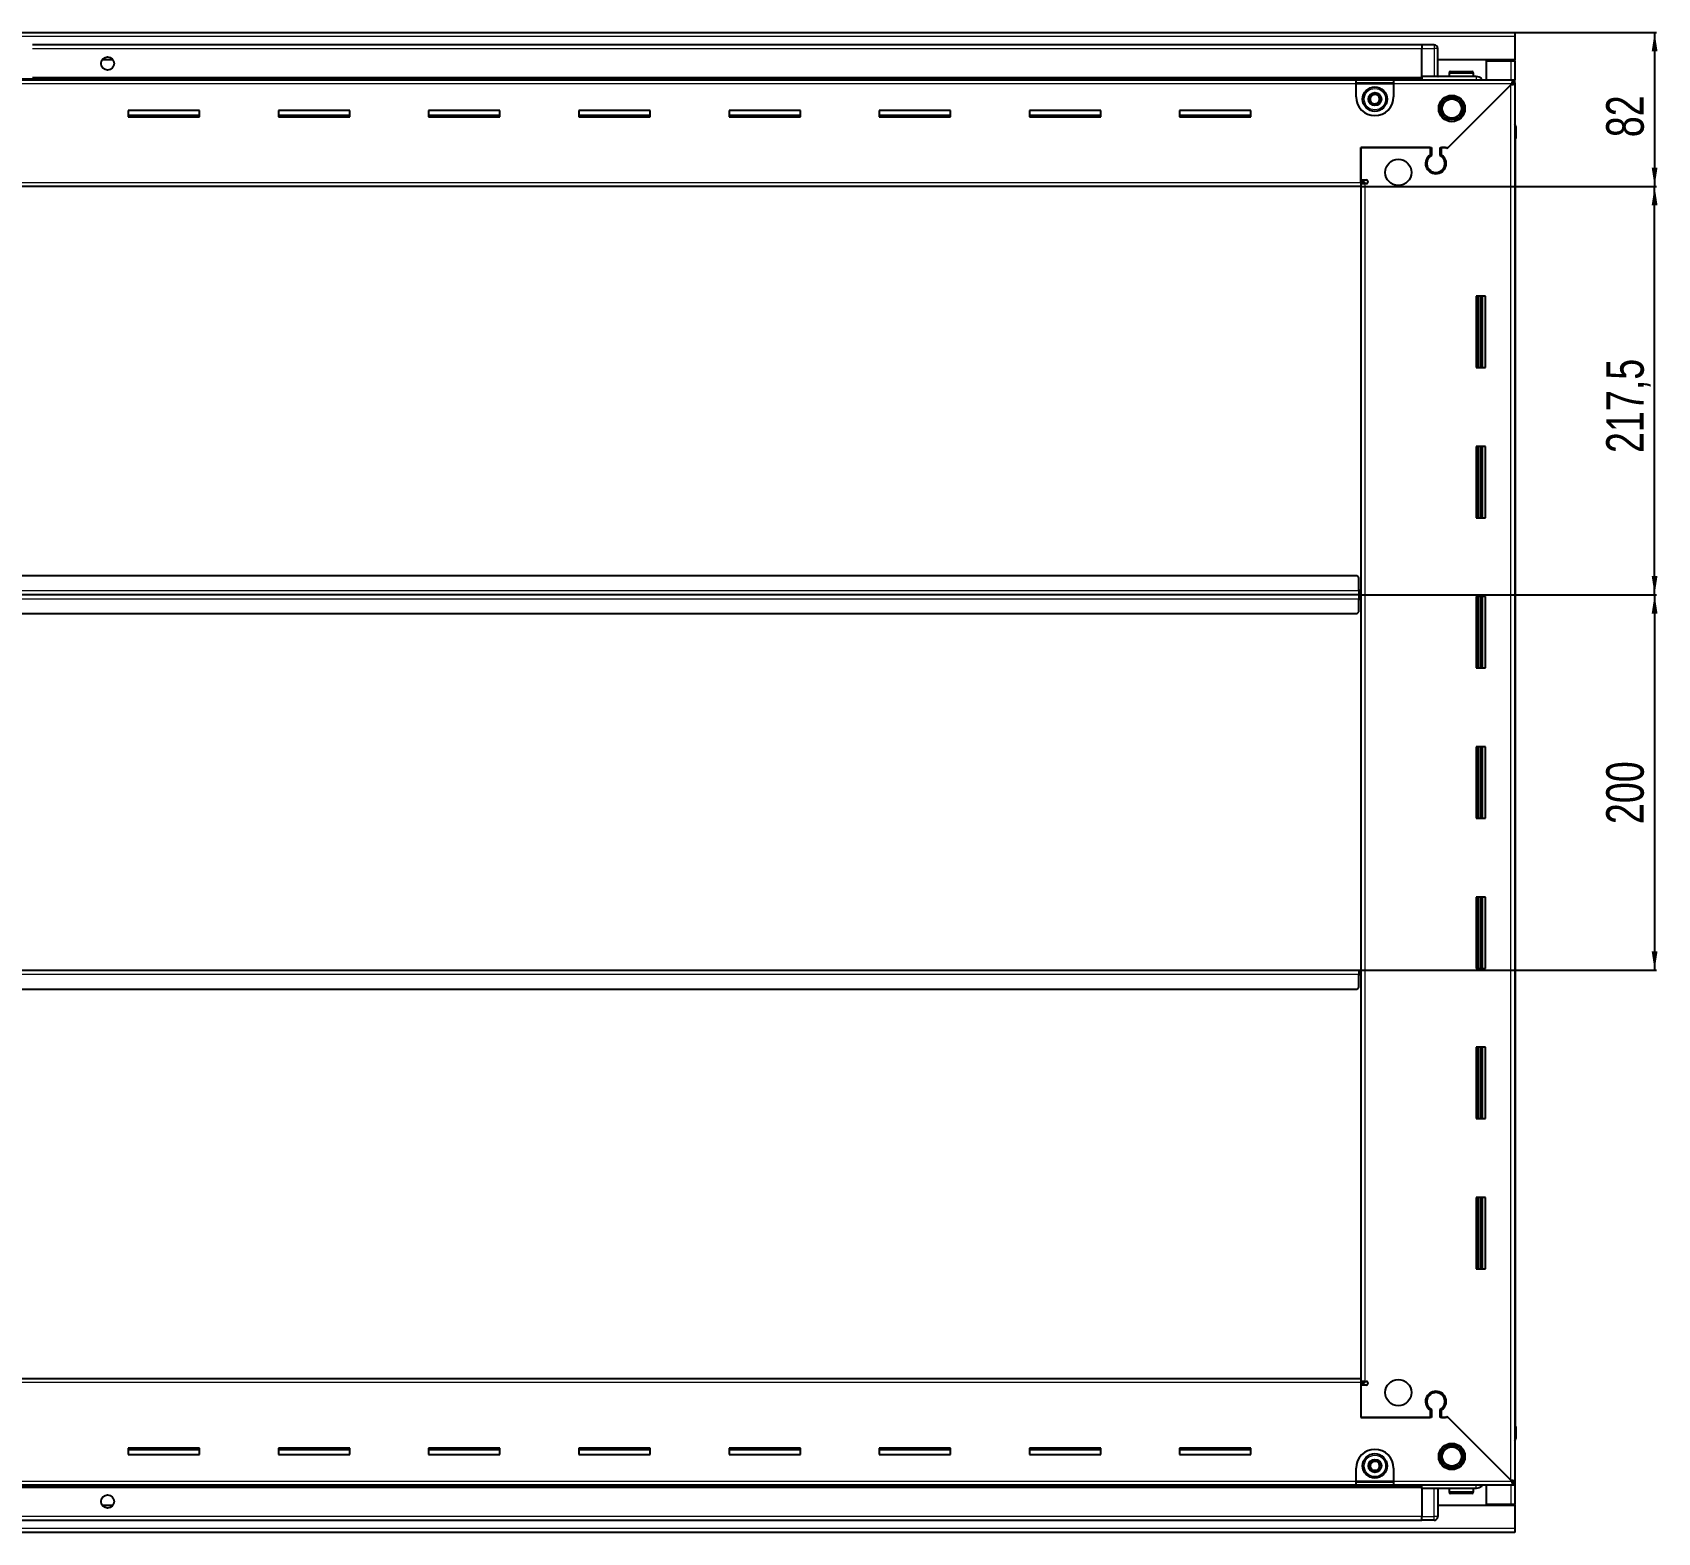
# Model space of a CAD drawing. Header units: millimetres. Extents: x 1132 to 7053, y -1173 to 2017.
# Drawn here: x 6187 to 7053, y 1048 to 1847 of the extents above; entities that cross this region are included whole.
import ezdxf

# ---------------------------------------------------------------- set-up
doc = ezdxf.new("R2010")
doc.units = ezdxf.units.MM
doc.layers.add('FORMAT', color=7, linetype='Continuous')
doc.styles.add('SLDTEXTSTYLE0', font='TXT', dxfattribs={"width": 0.75})
doc.dimstyles.new('SLDDIMSTYLE0', dxfattribs={"dimtxt": 20, "dimasz": 10, "dimexe": 0, "dimexo": 0.0625, "dimgap": 5, "dimtad": 2, "dimdec": 1, "dimrnd": 1e-09, "dimzin": 12, "dimdsep": 46, "dimtxsty": 'SLDTEXTSTYLE0', "dimsah": 1, "dimcen": 0.09, "dimadec": 0, "dimazin": 3, "dimtfac": 1, "dimtofl": 0, "dimtmove": 0, "dimatfit": 3, "dimfxl": 0, "dimfrac": 2, "dimtolj": 1, "dimtzin": 12, "dimarcsym": 0})

# ---------------------------------------------------------------- blocks, each defined once
blk = doc.blocks.new('_D_6')
at = {"layer": 'FORMAT'}
for p, q in [((6976.77, 1846.6), (7052.26, 1846.6)), ((7051.26, 1846.6), (7051.26, 1764.6)), ((6894.77, 1764.6), (7052.26, 1764.6))]:
    blk.add_line(p, q, dxfattribs=at)
for points in [[(7051.26, 1846.6), (7049.72, 1836.6), (7052.8, 1836.6)], [(7051.26, 1764.6), (7052.8, 1774.6), (7049.72, 1774.6)]]:
    blk.add_solid(points, dxfattribs=at)
at = {"layer": 'FORMAT', "insert": (7025.48, 1790.83), "char_height": 20, "attachment_point": 1, "rotation": 90, "style": 'SLDTEXTSTYLE0'}
blk.add_mtext('82', dxfattribs=at)
blk = doc.blocks.new('_D_7')
at = {"layer": 'FORMAT'}
for p, q in [((6894.77, 1764.6), (7052.26, 1764.6)), ((7051.26, 1547.1), (7051.26, 1764.6)), ((6893.77, 1547.1), (7052.26, 1547.1))]:
    blk.add_line(p, q, dxfattribs=at)
for points in [[(7051.26, 1764.6), (7049.72, 1754.6), (7052.8, 1754.6)], [(7051.26, 1547.1), (7052.8, 1557.1), (7049.72, 1557.1)]]:
    blk.add_solid(points, dxfattribs=at)
at = {"layer": 'FORMAT', "insert": (7025.48, 1622.6), "char_height": 20, "attachment_point": 1, "rotation": 90, "style": 'SLDTEXTSTYLE0'}
blk.add_mtext('217,5', dxfattribs=at)
blk = doc.blocks.new('_D_8')
at = {"layer": 'FORMAT'}
for p, q in [((6893.77, 1547.1), (7052.26, 1547.1)), ((7051.26, 1547.1), (7051.26, 1347.1)), ((6893.77, 1347.1), (7052.26, 1347.1))]:
    blk.add_line(p, q, dxfattribs=at)
for points in [[(7051.26, 1547.1), (7049.72, 1537.1), (7052.8, 1537.1)], [(7051.26, 1347.1), (7052.8, 1357.1), (7049.72, 1357.1)]]:
    blk.add_solid(points, dxfattribs=at)
at = {"layer": 'FORMAT', "insert": (7025.48, 1424.94), "char_height": 20, "attachment_point": 1, "rotation": 90, "style": 'SLDTEXTSTYLE0'}
blk.add_mtext('200', dxfattribs=at)

msp = doc.modelspace()

# ---------------------------------------------------------------- linework, layer by layer
at = {"color": 7, "linetype": 'Continuous', "lineweight": 25}
for p, q in [((5377.76, 1846.6), (6976.76, 1846.6)), ((6976.76, 1846.6), (6976.76, 1844.5)), ((6976.76, 1844.5), (6976.76, 1832.1)), ((6927.26, 1839.95), (6187.26, 1839.95)), ((6927.26, 1840.1), (6927.26, 1840.1)), ((6933.76, 1840.1), (6927.26, 1840.1)), ((6933.76, 1840.1), (6927.26, 1840.1)), ((6927.26, 1840.1), (6927.26, 1838.1)), ((6927.26, 1823.1), (6927.26, 1838.1)), ((6935.76, 1838.1), (6935.76, 1838.1)), ((6935.76, 1823.1), (6935.76, 1838.1)), ((6230.14, 1832.1), (6224.39, 1832.1)), ((6976.76, 1832.1), (6935.76, 1832.1)), ((6961.76, 1821.35), (6961.76, 1831.6)), ((6961.76, 1831.6), (6974.66, 1831.6)), ((6974.66, 1831.6), (6976.76, 1831.6)), ((6975.26, 1831.6), (6975.26, 1832.1)), ((6976.76, 1831.6), (6976.76, 1832.1)), ((6976.76, 1831.6), (6976.76, 1821.35)), ((5427.26, 1821.95), (6927.26, 1821.95)), ((5462.26, 1821.35), (6892.26, 1821.35)), ((6892.26, 1819.25), (6892.26, 1821.35)), ((6892.26, 1821.35), (6912.26, 1821.35)), ((6892.26, 1819.85), (6912.26, 1819.85)), ((6892.26, 1812.35), (6892.26, 1819.25)), ((6912.26, 1821.35), (6975.76, 1821.35)), ((6912.26, 1821.35), (6912.26, 1819.25)), ((6912.26, 1819.25), (6912.26, 1812.35)), ((6927.26, 1823.1), (6927.26, 1822.6)), ((6956.26, 1823.1), (6927.26, 1823.1)), ((6974.66, 1818.75), (6940.56, 1784.65)), ((6941.26, 1785.35), (6975.16, 1819.25)), ((6941.76, 1825), (6941.76, 1823.1)), ((6942.56, 1825.8), (6953.96, 1825.8)), ((6954.76, 1823.1), (6954.76, 1825)), ((6975.26, 1819.35), (6976.76, 1819.35)), ((6975.76, 1819.85), (6975.76, 1821.35)), ((6975.76, 1821.35), (6976.76, 1821.35)), ((6975.76, 1819.85), (6976.76, 1819.85)), ((6976.76, 1819.85), (6976.76, 1821.35)), ((6976.76, 1819.85), (6976.76, 1819.35)), ((6976.76, 1819.35), (6976.76, 1074.85)), ((6276.26, 1805.1), (6238.26, 1805.1)), ((6238.26, 1805.1), (6238.26, 1801.6)), ((6276.26, 1802.35), (6238.26, 1802.35)), ((6238.26, 1801.6), (6276.26, 1801.6)), ((6276.26, 1801.6), (6276.26, 1805.1)), ((6356.26, 1805.1), (6318.26, 1805.1)), ((6318.26, 1805.1), (6318.26, 1801.6)), ((6356.26, 1802.35), (6318.26, 1802.35)), ((6318.26, 1801.6), (6356.26, 1801.6)), ((6356.26, 1801.6), (6356.26, 1805.1)), ((6436.26, 1805.1), (6398.26, 1805.1)), ((6398.26, 1805.1), (6398.26, 1801.6)), ((6436.26, 1802.35), (6398.26, 1802.35)), ((6398.26, 1801.6), (6436.26, 1801.6)), ((6436.26, 1801.6), (6436.26, 1805.1)), ((6516.26, 1805.1), (6478.26, 1805.1)), ((6478.26, 1805.1), (6478.26, 1801.6)), ((6516.26, 1802.35), (6478.26, 1802.35)), ((6478.26, 1801.6), (6516.26, 1801.6)), ((6516.26, 1801.6), (6516.26, 1805.1)), ((6596.26, 1805.1), (6558.26, 1805.1)), ((6558.26, 1805.1), (6558.26, 1801.6)), ((6596.26, 1802.35), (6558.26, 1802.35)), ((6558.26, 1801.6), (6596.26, 1801.6)), ((6596.26, 1801.6), (6596.26, 1805.1)), ((6676.26, 1805.1), (6638.26, 1805.1)), ((6638.26, 1805.1), (6638.26, 1801.6)), ((6676.26, 1802.35), (6638.26, 1802.35)), ((6638.26, 1801.6), (6676.26, 1801.6)), ((6676.26, 1801.6), (6676.26, 1805.1)), ((6756.26, 1805.1), (6718.26, 1805.1)), ((6718.26, 1805.1), (6718.26, 1801.6)), ((6756.26, 1802.35), (6718.26, 1802.35)), ((6718.26, 1801.6), (6756.26, 1801.6)), ((6756.26, 1801.6), (6756.26, 1805.1)), ((6836.26, 1805.1), (6798.26, 1805.1)), ((6798.26, 1805.1), (6798.26, 1801.6)), ((6836.26, 1802.35), (6798.26, 1802.35)), ((6798.26, 1801.6), (6836.26, 1801.6)), ((6836.26, 1801.6), (6836.26, 1805.1)), ((6976.76, 1797.93), (6976.76, 1797.93)), ((6977.26, 1796.6), (6977.26, 1790.1)), ((6977.26, 1790.1), (6977.26, 1796.6)), ((6894.76, 1785.35), (6932.46, 1785.35)), ((6894.76, 1766.7), (6894.76, 1785.35)), ((6894.76, 1785.35), (6894.76, 1768.1)), ((6931.76, 1785.35), (6894.76, 1785.35)), ((6931.76, 1785.35), (6931.76, 1781.46)), ((6932.46, 1785.35), (6932.46, 1781.07)), ((6937.06, 1785.35), (6941.26, 1785.35)), ((6937.06, 1781.07), (6937.06, 1785.35)), ((6939.86, 1785.35), (6937.76, 1785.35)), ((6937.76, 1781.46), (6937.76, 1785.35)), ((6940.56, 1784.65), (6939.86, 1785.35)), ((6976.76, 1790.1), (6977.26, 1790.1)), ((6977.11, 1104.1), (6977.11, 1790.1)), ((6977.26, 1790.1), (6977.26, 1790.1)), ((6977.26, 1790.1), (6977.26, 1790.1)), ((6894.76, 1768.1), (6897.61, 1768.1)), ((6896.76, 1767.1), (6894.76, 1767.1)), ((6894.76, 1766.7), (6894.76, 1764.6)), ((6894.76, 1766.1), (6896.86, 1766.1)), ((6896.76, 1766.1), (6896.76, 1767.1)), ((6897.61, 1766.1), (6896.86, 1766.1)), ((6936.76, 1772.49), (6936.76, 1771.73)), ((6894.76, 1764.6), (5459.76, 1764.6)), ((6894.76, 1764.6), (6894.76, 1129.6)), ((6956.26, 1706.1), (6956.26, 1668.1)), ((6961.26, 1706.1), (6956.26, 1706.1)), ((6957.29, 1706.1), (6957.29, 1668.1)), ((6957.32, 1706.1), (6957.32, 1668.1)), ((6959.11, 1706.1), (6959.11, 1668.1)), ((6961.26, 1668.1), (6961.26, 1706.1)), ((6956.26, 1668.1), (6961.26, 1668.1)), ((6956.26, 1626.1), (6956.26, 1588.1)), ((6961.26, 1626.1), (6956.26, 1626.1)), ((6957.29, 1626.1), (6957.29, 1588.1)), ((6957.32, 1626.1), (6957.32, 1588.1)), ((6959.11, 1626.1), (6959.11, 1588.1)), ((6961.26, 1588.1), (6961.26, 1626.1)), ((6956.26, 1588.1), (6961.26, 1588.1)), ((6892.76, 1557.1), (5461.76, 1557.1)), ((6893.76, 1556.1), (6892.76, 1557.1)), ((6893.76, 1549.2), (6893.76, 1556.1)), ((6894.01, 1549.95), (6893.76, 1549.95)), ((6894.01, 1547.1), (6894.01, 1549.95)), ((6893.76, 1547.1), (5460.76, 1547.1)), ((6893.76, 1549.2), (6893.76, 1547.1)), ((6893.76, 1547.1), (6893.76, 1545)), ((6893.76, 1538.1), (6893.76, 1545)), ((6893.76, 1544.25), (6894.01, 1544.25)), ((6894.76, 1547.1), (6894.01, 1547.1)), ((6894.01, 1544.25), (6894.01, 1547.1)), ((6956.26, 1546.1), (6956.26, 1508.1)), ((6961.26, 1546.1), (6956.26, 1546.1)), ((6957.29, 1546.1), (6957.29, 1508.1)), ((6957.32, 1546.1), (6957.32, 1508.1)), ((6959.11, 1546.1), (6959.11, 1508.1)), ((6961.26, 1508.1), (6961.26, 1546.1)), ((5461.76, 1537.1), (6892.76, 1537.1)), ((6892.76, 1537.1), (6893.76, 1538.1)), ((6956.26, 1508.1), (6961.26, 1508.1)), ((6956.26, 1466.1), (6956.26, 1428.1)), ((6961.26, 1466.1), (6956.26, 1466.1)), ((6957.29, 1466.1), (6957.29, 1428.1)), ((6957.32, 1466.1), (6957.32, 1428.1)), ((6959.11, 1466.1), (6959.11, 1428.1)), ((6961.26, 1428.1), (6961.26, 1466.1)), ((6956.26, 1428.1), (6961.26, 1428.1)), ((6956.26, 1386.1), (6956.26, 1348.1)), ((6961.26, 1386.1), (6956.26, 1386.1)), ((6957.29, 1386.1), (6957.29, 1348.1)), ((6957.32, 1386.1), (6957.32, 1348.1)), ((6959.11, 1386.1), (6959.11, 1348.1)), ((6961.26, 1348.1), (6961.26, 1386.1)), ((5460.76, 1347.1), (6893.76, 1347.1)), ((6893.76, 1347.1), (6893.76, 1345)), ((6893.76, 1338.1), (6893.76, 1345)), ((6893.76, 1344.25), (6894.01, 1344.25)), ((6894.01, 1344.25), (6894.01, 1347.1)), ((6894.01, 1347.1), (6894.76, 1347.1)), ((6956.26, 1348.1), (6961.26, 1348.1)), ((5461.76, 1337.1), (6892.76, 1337.1)), ((6892.76, 1337.1), (6893.76, 1338.1)), ((6956.26, 1306.1), (6956.26, 1268.1)), ((6961.26, 1306.1), (6956.26, 1306.1)), ((6957.29, 1306.1), (6957.29, 1268.1)), ((6957.32, 1306.1), (6957.32, 1268.1)), ((6959.11, 1306.1), (6959.11, 1268.1)), ((6961.26, 1268.1), (6961.26, 1306.1)), ((6956.26, 1268.1), (6961.26, 1268.1)), ((6956.26, 1226.1), (6956.26, 1188.1)), ((6961.26, 1226.1), (6956.26, 1226.1)), ((6957.29, 1226.1), (6957.29, 1188.1)), ((6957.32, 1226.1), (6957.32, 1188.1)), ((6959.11, 1226.1), (6959.11, 1188.1)), ((6961.26, 1188.1), (6961.26, 1226.1)), ((6956.26, 1188.1), (6961.26, 1188.1)), ((5459.76, 1129.6), (6894.76, 1129.6)), ((6894.76, 1129.6), (6894.76, 1127.5)), ((6896.86, 1128.1), (6894.76, 1128.1)), ((6894.76, 1127.5), (6894.76, 1108.85)), ((6894.76, 1127.1), (6896.76, 1127.1)), ((6894.76, 1126.1), (6894.76, 1108.85)), ((6897.61, 1126.1), (6894.76, 1126.1)), ((6896.76, 1127.1), (6896.76, 1128.1)), ((6896.86, 1128.1), (6897.61, 1128.1)), ((6936.76, 1122.48), (6936.76, 1121.72)), ((6932.46, 1108.85), (6894.76, 1108.85)), ((6894.76, 1108.85), (6931.76, 1108.85)), ((6931.76, 1112.74), (6931.76, 1108.85)), ((6932.46, 1113.14), (6932.46, 1108.85)), ((6937.06, 1108.85), (6937.06, 1113.14)), ((6941.26, 1108.85), (6937.06, 1108.85)), ((6937.76, 1108.85), (6937.76, 1112.74)), ((6937.76, 1108.85), (6939.86, 1108.85)), ((6939.86, 1108.85), (6940.56, 1109.55)), ((6940.56, 1109.55), (6974.66, 1075.45)), ((6975.16, 1074.95), (6941.26, 1108.85)), ((6976.76, 1104.1), (6977.26, 1104.1)), ((6977.26, 1104.1), (6977.26, 1104.1)), ((6977.26, 1097.6), (6977.26, 1104.1)), ((6977.26, 1104.1), (6977.26, 1097.6)), ((6276.26, 1092.6), (6238.26, 1092.6)), ((6238.26, 1092.6), (6238.26, 1089.1)), ((6238.26, 1091.85), (6276.26, 1091.85)), ((6276.26, 1089.1), (6276.26, 1092.6)), ((6356.26, 1092.6), (6318.26, 1092.6)), ((6318.26, 1092.6), (6318.26, 1089.1)), ((6318.26, 1091.85), (6356.26, 1091.85)), ((6356.26, 1089.1), (6356.26, 1092.6)), ((6436.26, 1092.6), (6398.26, 1092.6)), ((6398.26, 1092.6), (6398.26, 1089.1)), ((6398.26, 1091.85), (6436.26, 1091.85)), ((6436.26, 1089.1), (6436.26, 1092.6)), ((6516.26, 1092.6), (6478.26, 1092.6)), ((6478.26, 1092.6), (6478.26, 1089.1)), ((6478.26, 1091.85), (6516.26, 1091.85)), ((6516.26, 1089.1), (6516.26, 1092.6)), ((6596.26, 1092.6), (6558.26, 1092.6)), ((6558.26, 1092.6), (6558.26, 1089.1)), ((6558.26, 1091.85), (6596.26, 1091.85)), ((6596.26, 1089.1), (6596.26, 1092.6)), ((6676.26, 1092.6), (6638.26, 1092.6)), ((6638.26, 1092.6), (6638.26, 1089.1)), ((6638.26, 1091.85), (6676.26, 1091.85)), ((6676.26, 1089.1), (6676.26, 1092.6)), ((6756.26, 1092.6), (6718.26, 1092.6)), ((6718.26, 1092.6), (6718.26, 1089.1)), ((6718.26, 1091.85), (6756.26, 1091.85)), ((6756.26, 1089.1), (6756.26, 1092.6)), ((6836.26, 1092.6), (6798.26, 1092.6)), ((6798.26, 1092.6), (6798.26, 1089.1)), ((6798.26, 1091.85), (6836.26, 1091.85)), ((6836.26, 1089.1), (6836.26, 1092.6)), ((6238.26, 1089.1), (6276.26, 1089.1)), ((6318.26, 1089.1), (6356.26, 1089.1)), ((6398.26, 1089.1), (6436.26, 1089.1)), ((6478.26, 1089.1), (6516.26, 1089.1)), ((6558.26, 1089.1), (6596.26, 1089.1)), ((6638.26, 1089.1), (6676.26, 1089.1)), ((6718.26, 1089.1), (6756.26, 1089.1)), ((6798.26, 1089.1), (6836.26, 1089.1)), ((6892.26, 1074.95), (6892.26, 1081.85)), ((6892.26, 1072.85), (6892.26, 1074.95)), ((6912.26, 1074.35), (6892.26, 1074.35)), ((6912.26, 1081.85), (6912.26, 1074.95)), ((6912.26, 1074.95), (6912.26, 1072.85)), ((6975.26, 1074.85), (6976.76, 1074.85)), ((6975.76, 1074.35), (6975.76, 1072.85)), ((6976.76, 1074.35), (6975.76, 1074.35)), ((6976.76, 1074.85), (6976.76, 1074.35)), ((6976.76, 1074.35), (6976.76, 1072.85)), ((6927.26, 1072.25), (5427.26, 1072.25)), ((6892.26, 1072.85), (5462.26, 1072.85)), ((6912.26, 1072.85), (6892.26, 1072.85)), ((6975.76, 1072.85), (6912.26, 1072.85)), ((6927.26, 1071.1), (6927.26, 1071.6)), ((6956.26, 1071.1), (6927.26, 1071.1)), ((6927.26, 1071.1), (6927.26, 1056.1)), ((6935.76, 1071.1), (6935.76, 1056.1)), ((6941.76, 1071.1), (6941.76, 1069.2)), ((6949.56, 1068.4), (6942.56, 1068.4)), ((6953.96, 1068.4), (6949.56, 1068.4)), ((6954.76, 1069.2), (6954.76, 1071.1)), ((6961.76, 1062.6), (6961.76, 1072.85)), ((6976.76, 1072.85), (6975.76, 1072.85)), ((6976.76, 1072.85), (6976.76, 1062.6)), ((6224.39, 1062.1), (6230.14, 1062.1)), ((6927.26, 1054.1), (6927.26, 1056.1)), ((6935.76, 1062.1), (6976.76, 1062.1)), ((6974.66, 1062.6), (6961.76, 1062.6)), ((6976.76, 1062.6), (6974.66, 1062.6)), ((6975.26, 1062.1), (6975.26, 1062.6)), ((6976.76, 1062.1), (6976.76, 1062.6)), ((6976.76, 1062.1), (6976.76, 1049.7)), ((6976.76, 1047.6), (5377.76, 1047.6)), ((5427.26, 1054.25), (6927.26, 1054.25)), ((6927.26, 1054.1), (6927.26, 1054.1)), ((6933.76, 1054.1), (6927.26, 1054.1)), ((6927.26, 1054.1), (6927.26, 1054.1)), ((6933.76, 1054.1), (6927.26, 1054.1)), ((6935.09, 1054.6), (6935.09, 1054.6)), ((6976.76, 1049.7), (6976.76, 1047.6))]:
    msp.add_line(p, q, dxfattribs=at)
at = {"color": 8, "linetype": 'Continuous', "lineweight": 18}
for p, q in [((6976.76, 1844.5), (5377.76, 1844.5)), ((6927.26, 1837.95), (6187.26, 1837.95)), ((6927.26, 1838.1), (6933.76, 1838.1)), ((6933.76, 1840.1), (6933.76, 1838.1)), ((6935.76, 1838.1), (6933.76, 1838.1)), ((6933.76, 1838.1), (6933.76, 1823.1)), ((6974.66, 1832.1), (6974.66, 1831.6)), ((6974.66, 1831.6), (6974.66, 1821.35)), ((6927.26, 1821.37), (5427.26, 1821.37)), ((6892.26, 1819.25), (5462.26, 1819.25)), ((6927.26, 1822.6), (6187.26, 1822.6)), ((6892.26, 1819.25), (6912.26, 1819.25)), ((6975.16, 1819.25), (6912.26, 1819.25)), ((6941.76, 1825), (6954.76, 1825)), ((6974.66, 1075.45), (6974.66, 1818.75)), ((6976.76, 1796.6), (6977.26, 1796.6)), ((5459.76, 1766.7), (6894.76, 1766.7)), ((6896.86, 1766.1), (6896.86, 1128.1)), ((6958.53, 1668.1), (6958.53, 1706.1)), ((6959.76, 1668.1), (6959.76, 1706.1)), ((6958.53, 1588.1), (6958.53, 1626.1)), ((6959.76, 1588.1), (6959.76, 1626.1)), ((6893.76, 1549.2), (5460.76, 1549.2)), ((5460.76, 1545), (6893.76, 1545)), ((6958.53, 1508.1), (6958.53, 1546.1)), ((6959.76, 1508.1), (6959.76, 1546.1)), ((6958.53, 1428.1), (6958.53, 1466.1)), ((6959.76, 1428.1), (6959.76, 1466.1)), ((6958.53, 1348.1), (6958.53, 1386.1)), ((6959.76, 1348.1), (6959.76, 1386.1)), ((5460.76, 1345), (6893.76, 1345)), ((6958.53, 1268.1), (6958.53, 1306.1)), ((6959.76, 1268.1), (6959.76, 1306.1)), ((6958.53, 1188.1), (6958.53, 1226.1)), ((6959.76, 1188.1), (6959.76, 1226.1)), ((6894.76, 1127.5), (5459.76, 1127.5)), ((6976.76, 1097.6), (6977.26, 1097.6)), ((5462.26, 1074.95), (6892.26, 1074.95)), ((6912.26, 1074.95), (6892.26, 1074.95)), ((6912.26, 1074.95), (6975.16, 1074.95)), ((5427.26, 1072.84), (6927.26, 1072.84)), ((5427.26, 1071.6), (6927.26, 1071.6)), ((6933.76, 1056.1), (6933.76, 1071.1)), ((6949.74, 1069.2), (6941.76, 1069.2)), ((6954.76, 1069.2), (6949.74, 1069.2)), ((6974.66, 1072.85), (6974.66, 1062.6)), ((5427.26, 1056.25), (6927.26, 1056.25)), ((6927.26, 1056.1), (6933.76, 1056.1)), ((6935.76, 1056.1), (6933.76, 1056.1)), ((6933.76, 1054.1), (6933.76, 1056.1)), ((6974.66, 1062.6), (6974.66, 1062.1)), ((6976.76, 1049.7), (5377.76, 1049.7))]:
    msp.add_line(p, q, dxfattribs=at)
at = {"color": 7, "linetype": 'Continuous', "lineweight": 25}
for centre, radius in [((6227.26, 1830.1), 3.5), ((6902.26, 1811.1), 6.5), ((6902.26, 1811.1), 3.46), ((6943.26, 1806.1), 7), ((6943.26, 1806.1), 6.02), ((6943.26, 1806.1), 5.1), ((6914.76, 1772.1), 7), ((6914.76, 1122.1), 7), ((6943.26, 1088.1), 7), ((6943.26, 1088.1), 6.03), ((6943.26, 1088.1), 5.1), ((6902.26, 1083.1), 6.5), ((6902.26, 1083.1), 3.46), ((6227.26, 1064.1), 3.5)]:
    msp.add_circle(centre, radius, dxfattribs=at)
at = {"color": 8, "linetype": 'Continuous', "lineweight": 18}
for centre in [(6902.26, 1811.1), (6902.26, 1083.1)]:
    msp.add_circle(centre, 5.7, dxfattribs=at)
at = {"color": 7, "linetype": 'Continuous', "lineweight": 25}
for centre, radius, start, end in [((6933.76, 1838.1), 2, 0, 90), ((6933.76, 1838.1), 2, 0, 90), ((6935.96, 1823.3), 0.2, 180, 270), ((6942.56, 1825), 0.8, 90, 180), ((6953.96, 1825), 0.8, 0, 90), ((6902.26, 1812.35), 10, 180, 270), ((6902.26, 1811.1), 2.5, 160.11158, 220.11158), ((6902.26, 1811.1), 2.5, 100.11158, 160.11158), ((6902.26, 1811.1), 2.5, 220.11158, 280.11158), ((6902.26, 1811.1), 2.5, 40.11158, 100.11158), ((6902.26, 1812.35), 10, 270, 0), ((6902.26, 1811.1), 2.5, 280.11158, 340.11158), ((6902.26, 1811.1), 2.5, 340.11158, 40.11158), ((6975.26, 1796.6), 2, 0, 41.39416), ((6934.76, 1776.85), 5.5, 123.05573, 56.94427), ((6934.76, 1776.85), 4.8, 118.63099, 61.36901), ((6897.61, 1767.1), 1, 270, 90), ((6897.61, 1127.1), 1, 270, 90), ((6934.76, 1117.35), 5.5, 303.05573, 236.94427), ((6934.76, 1117.35), 4.8, 298.63099, 241.36901), ((6902.26, 1081.85), 10, 90, 180), ((6902.26, 1081.85), 10, 0, 90), ((6975.26, 1097.6), 2, 318.57492, 360), ((6975.26, 1097.6), 2, 318.59038, 0), ((6902.26, 1083.1), 2.5, 147.04236, 207.04236), ((6902.26, 1083.1), 2.5, 207.04236, 267.04236), ((6902.26, 1083.1), 2.5, 87.04236, 147.04236), ((6902.26, 1083.1), 2.5, 27.04236, 87.04236), ((6902.26, 1083.1), 2.5, 327.04236, 27.04236), ((6902.26, 1083.1), 2.5, 267.04236, 327.04236), ((6935.96, 1070.9), 0.2, 90, 180), ((6942.56, 1069.2), 0.8, 180, 270), ((6953.96, 1069.2), 0.8, 270, 0), ((6933.76, 1056.1), 2, 270, 0), ((6933.76, 1056.1), 2, 270, 311.40962)]:
    msp.add_arc(centre, radius, start, end, dxfattribs=at)
for points, knots in [([(6927.26, 1823.1), (6927.26, 1823.07), (6927.26, 1822.99), (6927.26, 1822.37), (6927.26, 1821.79), (6927.26, 1821.4), (6927.26, 1821.37)], [0, 0, 0, 0, 0.324279, 0.648558, 0.972836, 1, 1, 1, 1]), ([(6959.48, 1821.35), (6959.36, 1821.55), (6958.97, 1822.2), (6957.82, 1822.91), (6956.78, 1823.04), (6956.26, 1823.1)], [0, 0, 0, 0, 0.1822499, 0.5911249, 1, 1, 1, 1]), ([(6974.66, 1818.75), (6974.92, 1818.8), (6975.41, 1818.89), (6976.05, 1819.02), (6976.52, 1819.15), (6976.74, 1819.27), (6976.76, 1819.33), (6976.76, 1819.35)], [0, 0, 0, 0, 0.230255, 0.448522, 0.666786, 0.88505, 1, 1, 1, 1]), ([(6975.76, 1821.35), (6975.72, 1821.33), (6975.63, 1821.28), (6975.49, 1820.88), (6975.36, 1820.32), (6975.25, 1819.75), (6975.19, 1819.38), (6975.16, 1819.25)], [0, 0, 0, 0, 0.230255, 0.448522, 0.666786, 0.88505, 1, 1, 1, 1]), ([(6899.42, 1810.6), (6899.46, 1810.72), (6899.67, 1811.28), (6900.01, 1812.21), (6900.29, 1812.99), (6900.4, 1813.31)], [0, 0, 0, 0, 0.133125, 0.637099, 1, 1, 1, 1]), ([(6901.28, 1808.39), (6900.95, 1808.78), (6900.33, 1809.52), (6899.71, 1810.26), (6899.42, 1810.6)], [0, 0, 0, 0, 0.534686, 1, 1, 1, 1]), ([(6900.4, 1813.31), (6900.91, 1813.4), (6901.86, 1813.57), (6902.81, 1813.74), (6903.24, 1813.82)], [0, 0, 0, 0, 0.534686, 1, 1, 1, 1]), ([(6903.24, 1813.82), (6903.58, 1813.42), (6904.2, 1812.69), (6904.82, 1811.95), (6905.1, 1811.61)], [0, 0, 0, 0, 0.534686, 1, 1, 1, 1]), ([(6905.1, 1811.61), (6904.99, 1811.29), (6904.71, 1810.51), (6904.37, 1809.58), (6904.17, 1809.01), (6904.12, 1808.9)], [0, 0, 0, 0, 0.3629006, 0.8668753, 1, 1, 1, 1]), ([(6904.12, 1808.9), (6903.61, 1808.81), (6902.67, 1808.64), (6901.72, 1808.47), (6901.28, 1808.39)], [0, 0, 0, 0, 0.534686, 1, 1, 1, 1]), ([(6899.38, 1083.25), (6899.66, 1083.69), (6900.19, 1084.5), (6900.71, 1085.3), (6900.95, 1085.68)], [0, 0, 0, 0, 0.534686, 1, 1, 1, 1]), ([(6900.69, 1080.68), (6900.46, 1081.14), (6900.02, 1082), (6899.58, 1082.86), (6899.38, 1083.25)], [0, 0, 0, 0, 0.5346859, 1, 1, 1, 1]), ([(6900.95, 1085.68), (6901.08, 1085.67), (6901.67, 1085.64), (6902.67, 1085.59), (6903.49, 1085.54), (6903.83, 1085.53)], [0, 0, 0, 0, 0.133125, 0.637099, 1, 1, 1, 1]), ([(6905.15, 1082.96), (6904.87, 1082.52), (6904.34, 1081.71), (6903.82, 1080.91), (6903.58, 1080.53)], [0, 0, 0, 0, 0.534686, 1, 1, 1, 1]), ([(6903.83, 1085.53), (6904.07, 1085.07), (6904.51, 1084.21), (6904.94, 1083.35), (6905.15, 1082.96)], [0, 0, 0, 0, 0.534686, 1, 1, 1, 1]), ([(6903.58, 1080.53), (6903.23, 1080.55), (6902.41, 1080.59), (6901.41, 1080.64), (6900.82, 1080.68), (6900.69, 1080.68)], [0, 0, 0, 0, 0.362901, 0.866875, 1, 1, 1, 1]), ([(6976.76, 1074.85), (6976.74, 1074.9), (6976.68, 1074.99), (6976.29, 1075.12), (6975.73, 1075.25), (6975.15, 1075.37), (6974.79, 1075.43), (6974.66, 1075.45)], [0, 0, 0, 0, 0.230255, 0.448522, 0.666786, 0.88505, 1, 1, 1, 1]), ([(6975.16, 1074.95), (6975.21, 1074.7), (6975.3, 1074.21), (6975.43, 1073.57), (6975.56, 1073.1), (6975.67, 1072.88), (6975.74, 1072.86), (6975.76, 1072.85)], [0, 0, 0, 0, 0.2302553, 0.4485219, 0.6667858, 0.8850496, 1, 1, 1, 1]), ([(6927.26, 1071.1), (6927.26, 1071.14), (6927.26, 1071.22), (6927.26, 1071.84), (6927.26, 1072.4), (6927.26, 1072.77), (6927.26, 1072.78)], [0, 0, 0, 0, 0.3302672, 0.6605344, 0.9908016, 1, 1, 1, 1]), ([(6959.48, 1072.85), (6959.36, 1072.65), (6958.97, 1072.01), (6957.82, 1071.3), (6956.78, 1071.17), (6956.26, 1071.1)], [0, 0, 0, 0, 0.18225, 0.591125, 1, 1, 1, 1])]:
    msp.add_open_spline(points, degree=3, knots=knots, dxfattribs=at)
at = {"color": 8, "linetype": 'Continuous', "lineweight": 18}
for points, knots in [([(6956.26, 1823.1), (6956.26, 1823.06), (6956.26, 1822.99), (6956.26, 1822.55), (6956.26, 1822.09), (6956.26, 1821.68), (6956.26, 1821.41), (6956.26, 1821.35)], [0, 0, 0, 0, 0.3597529, 0.5534142, 0.7511852, 0.9489563, 1, 1, 1, 1]), ([(6956.26, 1071.1), (6956.26, 1071.15), (6956.26, 1071.22), (6956.26, 1071.66), (6956.26, 1072.11), (6956.26, 1072.53), (6956.26, 1072.8), (6956.26, 1072.85)], [0, 0, 0, 0, 0.359753, 0.553414, 0.751185, 0.948956, 1, 1, 1, 1])]:
    msp.add_open_spline(points, degree=3, knots=knots, dxfattribs=at)
at = {"color": 7, "linetype": 'Continuous', "lineweight": 25}
for points in [[(6974.66, 1818.75), (6974.74, 1818.8), (6974.9, 1818.9), (6975.1, 1819.05), (6975.24, 1819.2), (6975.25, 1819.3), (6975.26, 1819.35)], [(6975.76, 1819.85), (6975.71, 1819.85), (6975.61, 1819.83), (6975.46, 1819.69), (6975.31, 1819.49), (6975.21, 1819.33), (6975.16, 1819.25)], [(6975.26, 1074.85), (6975.25, 1074.9), (6975.24, 1075), (6975.1, 1075.15), (6974.9, 1075.3), (6974.74, 1075.4), (6974.66, 1075.45)], [(6975.16, 1074.95), (6975.21, 1074.88), (6975.31, 1074.72), (6975.46, 1074.52), (6975.61, 1074.38), (6975.71, 1074.36), (6975.76, 1074.35)]]:
    msp.add_open_spline(points, degree=3, dxfattribs=at)

# ---------------------------------------------------------------- dimensions: what is measured, and where the dimension line sits
at = {"layer": 'FORMAT'}
for base, p1, p2, picture, middle in [((7051.26, 1764.6), (6976.76, 1846.6), (6894.76, 1764.6), '_D_6', (7051.26, 1805.6)), ((7051.26, 1764.6), (6893.76, 1547.1), (6894.76, 1764.6), '_D_7', (7051.26, 1655.85)), ((7051.26, 1347.1), (6893.76, 1547.1), (6893.76, 1347.1), '_D_8', (7051.26, 1447.1))]:
    dim = msp.add_linear_dim(base=base, p1=p1, p2=p2, angle=90, dimstyle='SLDDIMSTYLE0', dxfattribs=at)
    dim.commit()
    dim.dimension.update_dxf_attribs({"geometry": picture, "text_midpoint": middle, "dimtype": 160})

doc.saveas('drawing.dxf')
